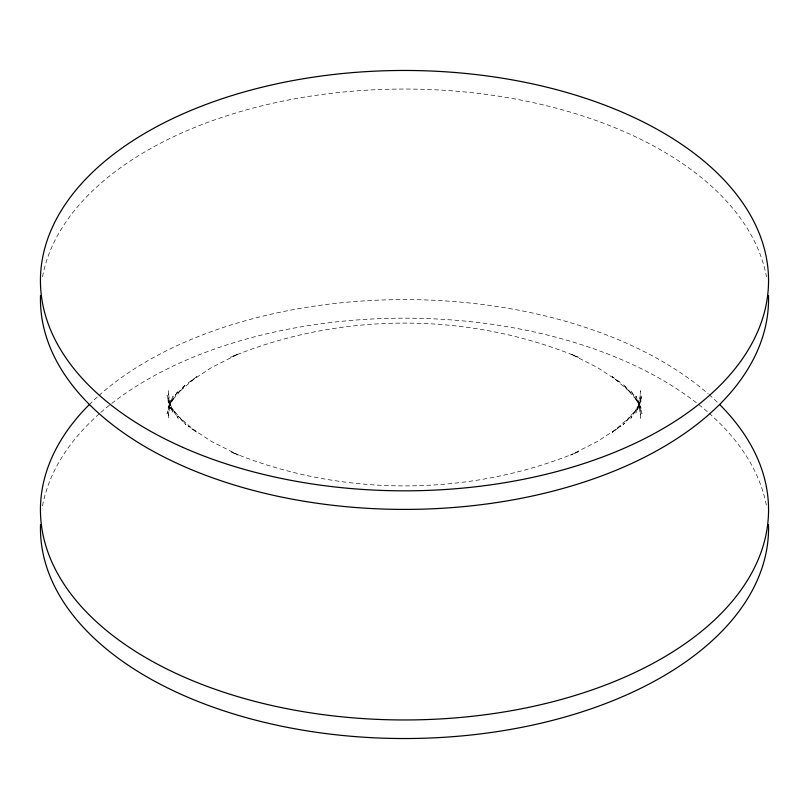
<?xml version="1.0" encoding="UTF-8"?>
<svg xmlns="http://www.w3.org/2000/svg" width="809" height="809" viewBox="0 0 809 809"><rect width="100%" height="100%" fill="white"/><g stroke="black" fill="none" stroke-linecap="round" stroke-linejoin="round"><path stroke-width="0.61" stroke-dasharray="4.04 3.03" d="M42.533 505.878A364.05 210.178 0 0 1 99.922 413.227M100.862 412.398A364.05 210.178 0 0 1 708.138 412.398M709.078 413.227A364.05 210.178 0 0 1 766.467 505.878M42.533 276.749A364.05 210.178 0 0 1 404.5 89.041A364.05 210.178 0 0 1 766.467 276.749M89.223 404.682A364.05 210.178 0 0 1 98.071 396.299M98.991 395.47A364.05 210.178 0 0 1 708.138 393.821M709.078 394.64A364.05 210.178 0 0 1 718.928 403.833M169.384 404.5L168.282 418.243L170.305 400.445L167.038 413.702L173.156 395.955L167.918 408.191L178.213 390.676L171.326 401.375L185.928 384.275L177.808 393.022L196.83 376.589L188.012 383.031L211.543 367.539L238.382 353.948L230.666 357.224C340.336 311.718 468.664 311.718 578.334 357.224L570.618 353.948L597.457 367.539L620.988 383.031L612.17 376.589L631.192 393.022L623.072 384.275L637.674 401.375L630.787 390.676L641.082 408.191L635.844 395.955L641.962 413.702L638.695 400.445L640.718 418.243L639.616 404.5L640.718 390.757L638.695 408.555L641.962 395.298L635.844 413.045L641.082 400.809L630.787 418.324L637.674 407.625L623.072 424.725L631.192 415.978L612.17 432.411L620.988 425.969L597.457 441.461L570.618 455.052L578.334 451.776C468.664 497.282 340.336 497.282 230.666 451.776L238.382 455.052L211.543 441.461L188.012 425.969L196.83 432.411L177.808 415.978L185.928 424.725L171.326 407.625L178.213 418.324L167.918 400.809L173.156 413.045L167.038 395.298L170.305 408.555L168.282 390.757L169.384 404.5"/><path stroke-width="1.21" d="M768.489 524.606A364.05 210.178 0 0 1 404.5 738.536A364.05 210.178 0 0 1 40.511 524.606M768.489 295.477A364.05 210.178 0 0 1 404.5 509.407A364.05 210.178 0 0 1 40.511 295.477M719.777 404.682A364.05 210.178 0 0 1 404.5 719.959A364.05 210.178 0 0 1 89.223 404.682M182.885 447.397A364.05 210.178 0 0 0 765.435 308.077A364.05 210.178 0 0 0 265.18 86.462A364.05 210.178 0 0 0 182.885 447.397"/></g></svg>
